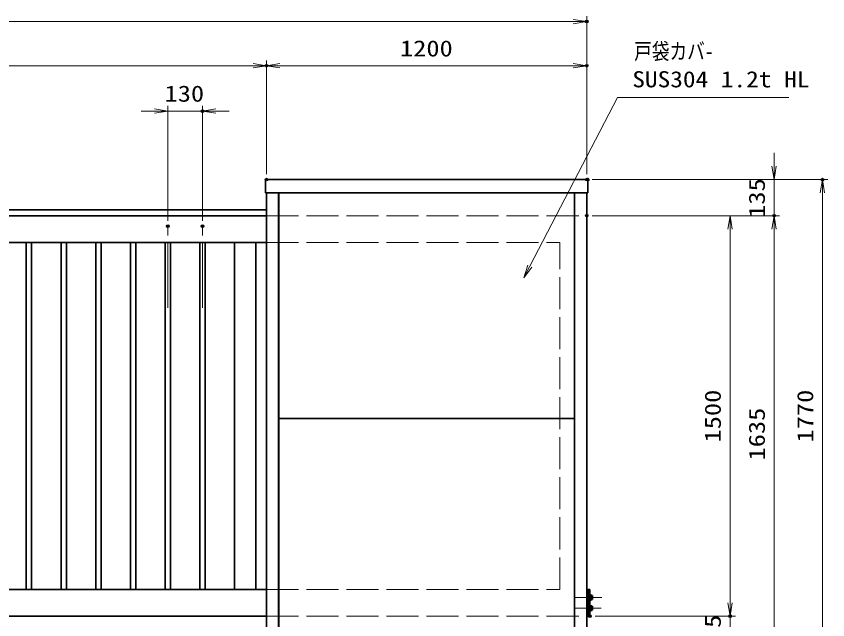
# Model space of a CAD drawing. Units: millimetres at full size, sheet at 1:20. Extents: x -5940 to 5940, y -4200 to 4200.
# Drawn here: x 581 to 3622, y -983 to 1278 of the extents above; entities that cross this region are included whole.
import ezdxf
from ezdxf.enums import TextEntityAlignment as Align

# ---------------------------------------------------------------- set-up
doc = ezdxf.new("R2010")
doc.units = ezdxf.units.MM
doc.header["$LTSCALE"] = 20
doc.header["$PDMODE"] = 32
doc.header["$PDSIZE"] = 10
for name, pattern in [('DASHED', [7.5, 6, -1.5]), ('USER1', [18, 12, -1.5, 3, -1.5]), ('USER2', [9, 6, -0.75, 1.5, -0.75])]:
    doc.linetypes.add(name, pattern=pattern)
for name, color, linetype, lineweight in [('0-1_軸線', 200, 'USER1', 15), ('0-2_寸法線', 4, 'Continuous', 18), ('0-3_0', 7, 'Continuous', 18), ('0-5_外形線', 7, 'Continuous', 35), ('0-6_隠れ線', 140, 'DASHED', 18), ('0-8_AM_12N', 2, 'Continuous', 50), ('0-9_AM_0N', 7, 'Continuous', 50), ('0-A_AM_7N', 6, 'USER2', 25), ('0-B_AM_9N', 9, 'Continuous', 18)]:
    doc.layers.add(name, color=color, linetype=linetype, lineweight=lineweight)
doc.layers.add('0-4_Defpoints', color=7, linetype='Continuous')
doc.styles.add('ＭＳ ゴシック', font='')
doc.styles.get('ＭＳ ゴシック').set_extended_font_data('MS Gothic')

# ---------------------------------------------------------------- blocks, each defined once
blk = doc.blocks.new('_Open')
at = {"layer": '0-3_0'}
blk.add_line((-20, 3.333), (0, 0), dxfattribs=at)
blk.add_lwpolyline([(-20, -3.333), (0, 0), (-20, 0)], dxfattribs=at)
blk = doc.blocks.new('S4')
at = {"layer": '0-8_AM_12N'}
for p, q in [((639331.9, 428704.5), (639381.9, 428754.5)), ((639331.9, 428754.5), (639381.9, 428704.5))]:
    blk.add_line(p, q, dxfattribs=at)
blk.add_circle((639356.9, 428729.5), 25, dxfattribs=at)
blk = doc.blocks.new('S5')
at = {"layer": '0-8_AM_12N'}
for p, q in [((639291.9, 428512), (639341.9, 428562)), ((639291.9, 428562), (639341.9, 428512))]:
    blk.add_line(p, q, dxfattribs=at)
blk.add_circle((639316.9, 428537), 25, dxfattribs=at)
blk = doc.blocks.new('S6')
at = {"layer": '0-8_AM_12N'}
for p, q in [((639291.9, 427712), (639341.9, 427762)), ((639291.9, 427762), (639341.9, 427712))]:
    blk.add_line(p, q, dxfattribs=at)
blk.add_circle((639316.9, 427737), 25, dxfattribs=at)
blk = doc.blocks.new('U7')
at = {"layer": '0-9_AM_0N'}
for p, q in [((639284.9, 428077), (639284.9, 427737)), ((639316.9, 428077), (639284.9, 428077)), ((639284.9, 427737), (639316.9, 427737)), ((639316.9, 427737), (639316.9, 428077))]:
    blk.add_line(p, q, dxfattribs=at)
at = {"layer": '0-A_AM_7N'}
blk.add_line((639320.9, 427907), (639280.9, 427907), dxfattribs=at)
blk = doc.blocks.new('S8')
at = {"layer": '0-8_AM_12N'}
for p, q in [((639331.9, 427904.5), (639381.9, 427954.5)), ((639331.9, 427954.5), (639381.9, 427904.5))]:
    blk.add_line(p, q, dxfattribs=at)
blk.add_circle((639356.9, 427929.5), 25, dxfattribs=at)
blk = doc.blocks.new('U9')
at = {"layer": '0-9_AM_0N'}
for p, q in [((639356.9, 428061), (639316.9, 428061)), ((639316.9, 427915), (639356.9, 427929.5)), ((639316.9, 427899), (639356.9, 427913.5)), ((639316.9, 427753), (639356.9, 427753)), ((639356.9, 427929.5), (639356.9, 428061)), ((639356.9, 427753), (639356.9, 427913.5))]:
    blk.add_line(p, q, dxfattribs=at)
at = {"layer": '0-A_AM_7N'}
blk.add_line((639361.9, 427907), (639311.9, 427907), dxfattribs=at)
at = {"layer": '0-B_AM_9N'}
for p, q in [((639316.9, 427915), (639316.9, 428061)), ((639316.9, 427753), (639316.9, 427899))]:
    blk.add_line(p, q, dxfattribs=at)
blk = doc.blocks.new('S20')
at = {"layer": '0-2_寸法線'}
for points in [[(7008233.6, 2467406.9), (6995396, 2467406.9), (6988834.4, 2454776.2), (6988373.4, 2453888.8)], [(6988686.5, 2454853), (6988373.4, 2453888.8), (6988982.3, 2454699.4)]]:
    blk.add_lwpolyline(points, dxfattribs=at)
at = {"layer": '0-2_寸法線', "color": 254, "style": 'ＭＳ ゴシック'}
for s, width, p in [('戸袋カバ-', 0.8, (6996656, 2469903.8)), ('SUS304 1.2t HL', 1.15, (6996512, 2467803.8))]:
    blk.add_text(s, height=1212, dxfattribs=dict(at, width=width)).set_placement(p, align=Align.BOTTOM_LEFT)

msp = doc.modelspace()

# ---------------------------------------------------------------- linework, layer by layer
at = {"layer": '0-1_軸線'}
for p, q in [((1148.84, 186.11), (1148.84, 491.54)), ((1148.84, 186.11), (1148.84, 491.54)), ((1278.84, 186.11), (1278.84, 491.54)), ((2673.58, -899.3), (2775.8, -899.3)), ((2670.6, -939.3), (2772.82, -939.3))]:
    msp.add_line(p, q, dxfattribs=at)
at = {"layer": '0-2_寸法線'}
for p, q in [((2718.84, 685.7), (2718.84, 1277.89)), ((-3481.16, 1257.89), (2718.84, 1257.89)), ((1518.84, 685.7), (1518.84, 1112.57)), ((1518.84, 685.7), (1518.84, 1112.57)), ((2718.84, 685.7), (2718.84, 1112.57)), ((-3481.16, 1092.57), (1518.84, 1092.57)), ((1518.84, 1092.57), (2718.84, 1092.57)), ((1098.84, 922.53), (1048.84, 922.53)), ((1148.84, 511.54), (1148.84, 942.53)), ((1148.84, 922.53), (1278.84, 922.53)), ((1278.84, 511.54), (1278.84, 942.53)), ((1328.84, 922.53), (1378.84, 922.53)), ((3421.23, 715.7), (3421.23, 765.7)), ((2738.84, 665.7), (3441.23, 665.7)), ((2742.74, 665.7), (3622.38, 665.7)), ((3421.23, 665.7), (3421.23, 530.7)), ((3602.38, -1104.3), (3602.38, 665.7)), ((2738.84, 530.7), (3441.23, 530.7)), ((2738.84, 530.7), (3276.12, 530.7)), ((2738.84, 530.7), (3441.23, 530.7)), ((3256.12, 530.7), (3256.12, -969.3)), ((3421.23, -1104.3), (3421.23, 530.7)), ((3421.23, 480.7), (3421.23, 430.7)), ((3256.12, -919.3), (3256.12, -869.3)), ((2750.84, -969.3), (3276.12, -969.3)), ((2750.84, -969.3), (3276.12, -969.3)), ((3256.12, -969.3), (3256.12, -1104.3))]:
    msp.add_line(p, q, dxfattribs=at)
at = {"layer": '0-4_Defpoints'}
for p in [(2718.84, 1257.89), (1518.84, 1092.57), (2718.84, 1092.57), (1278.84, 922.53), (1518.84, 665.7), (2718.84, 665.7), (2718.84, 665.7), (2722.74, 665.7), (3602.38, 665.7), (2718.84, 530.7), (3421.23, 530.7), (1148.84, 491.54), (1278.84, 491.54), (2730.84, -969.3), (3256.12, -969.3)]:
    msp.add_point(p, dxfattribs=at)
at = {"layer": '0-5_外形線'}
for p, q in [((1514.94, 665.7), (2722.74, 665.7)), ((1514.94, 665.7), (1514.94, 615.7)), ((2722.74, 665.7), (2722.74, 615.7)), ((1514.94, 615.7), (2722.74, 615.7)), ((1518.84, 615.7), (1518.84, -1104.3)), ((1563.84, 615.7), (1563.84, -1104.3)), ((1564.84, 615.7), (1564.84, -1104.3)), ((2672.84, 615.7), (2672.84, -1104.3)), ((2673.84, 615.7), (2673.84, -1104.3)), ((2718.84, 615.7), (2718.84, -1104.3)), ((1518.84, 553.2), (-3481.16, 553.2)), ((-3481.16, 530.7), (1518.84, 530.7)), ((-3381.16, 430.7), (1518.84, 430.7)), ((618.84, -869.3), (618.84, 430.7)), ((638.84, -869.3), (638.84, 430.7)), ((748.84, -869.3), (748.84, 430.7)), ((768.84, -869.3), (768.84, 430.7)), ((878.84, -869.3), (878.84, 430.7)), ((898.84, -869.3), (898.84, 430.7)), ((1008.84, -869.3), (1008.84, 430.7)), ((1028.84, -869.3), (1028.84, 430.7)), ((1138.84, -869.3), (1138.84, 430.7)), ((1158.84, -869.3), (1158.84, 430.7)), ((1268.84, -869.3), (1268.84, 430.7)), ((1288.84, -869.3), (1288.84, 430.7)), ((1398.84, 430.7), (1398.84, -869.3)), ((1478.84, -869.3), (1478.84, 430.7)), ((1564.84, -229.3), (2672.84, -229.3)), ((1518.84, -869.3), (-3381.16, -869.3)), ((2718.84, -869.3), (2730.84, -869.3)), ((2724.84, -869.3), (2724.84, -969.3)), ((2730.84, -869.3), (2730.84, -969.3)), ((-3481.16, -969.3), (1518.84, -969.3)), ((2718.84, -969.3), (2730.84, -969.3))]:
    msp.add_line(p, q, dxfattribs=at)
at = {"layer": '0-6_隠れ線'}
for p, q in [((1518.84, 530.7), (2718.84, 530.7)), ((1518.84, 430.7), (2618.84, 430.7)), ((2618.84, -869.3), (2618.84, 430.7)), ((1518.84, -869.3), (2618.84, -869.3)), ((1518.84, -969.3), (2718.84, -969.3))]:
    msp.add_line(p, q, dxfattribs=at)
at = {"layer": '0-9_AM_0N'}
for p, q in [((2735.04, -893.49), (2734.44, -893.49)), ((2734.44, -898.17), (2734.44, -898.97)), ((2735.04, -905.12), (2734.44, -905.12)), ((2735.04, -893.49), (2735.04, -891.79)), ((2739.16, -891.79), (2735.04, -891.79)), ((2735.04, -905.12), (2735.04, -893.49)), ((2739.16, -895.55), (2735.04, -895.55)), ((2739.16, -903.06), (2735.04, -903.06)), ((2735.04, -906.81), (2735.04, -905.12)), ((2739.16, -906.81), (2735.04, -906.81)), ((2739.16, -891.79), (2739.74, -892.8)), ((2739.16, -906.81), (2739.74, -905.8)), ((2739.74, -892.8), (2739.74, -905.8)), ((2735.04, -933.49), (2734.44, -933.49)), ((2734.44, -938.17), (2734.44, -938.97)), ((2739.16, -931.79), (2735.04, -931.79)), ((2735.04, -933.49), (2735.04, -931.79)), ((2735.04, -945.12), (2735.04, -933.49)), ((2739.16, -935.55), (2735.04, -935.55)), ((2739.16, -931.79), (2739.74, -932.8)), ((2739.74, -932.8), (2739.74, -945.8)), ((2739.16, -943.06), (2735.04, -943.06)), ((2739.16, -946.81), (2735.04, -946.81)), ((2739.16, -946.81), (2739.74, -945.8))]:
    msp.add_line(p, q, dxfattribs=at)
msp.add_lwpolyline([(2735.04, -946.81), (2735.04, -945.12), (2734.44, -945.12)], dxfattribs=at)
for centre, radius, start, end in [((2736.42, -893.67), 3.32, 325.55313, 25.55313), ((2727.33, -899.3), 12.41, 342.38753, 17.61247), ((2736.42, -904.93), 3.32, 334.44687, 34.44687), ((2736.42, -933.67), 3.32, 325.55313, 25.55313), ((2727.33, -939.3), 12.41, 342.38753, 17.61247), ((2736.42, -944.93), 3.32, 334.44687, 34.44687)]:
    msp.add_arc(centre, radius, start, end, dxfattribs=at)
at = {"layer": '0-B_AM_9N'}
for p, q in [((2730.84, -895.97), (2733.56, -895.3)), ((2730.84, -895.3), (2733.56, -895.3)), ((2730.84, -902.63), (2733.56, -903.3)), ((2730.84, -903.3), (2733.56, -903.3)), ((2734.44, -895.3), (2733.56, -895.3)), ((2734.44, -903.3), (2733.56, -903.3)), ((2734.44, -893.49), (2734.44, -895.3)), ((2734.44, -895.3), (2734.44, -898.17)), ((2734.44, -898.97), (2734.44, -903.3)), ((2734.44, -903.3), (2734.44, -905.12)), ((2730.84, -935.3), (2733.56, -935.3)), ((2730.84, -935.97), (2733.56, -935.3)), ((2730.84, -942.63), (2733.56, -943.3)), ((2734.44, -935.3), (2733.56, -935.3)), ((2734.44, -933.49), (2734.44, -935.3)), ((2734.44, -935.3), (2734.44, -938.17)), ((2734.44, -938.97), (2734.44, -943.3)), ((2730.84, -943.3), (2733.56, -943.3)), ((2734.44, -943.3), (2733.56, -943.3)), ((2734.44, -943.3), (2734.44, -945.12))]:
    msp.add_line(p, q, dxfattribs=at)

# ---------------------------------------------------------------- block references
at = {"layer": '0-2_寸法線'}
for name, p, xscale, yscale in [('_Open', (2718.84, 1257.89), 2.5, 2.5), ('S20', (-346935.79, -122396.89), 0.05, 0.05), ('_Open', (1518.84, 1092.57), 2.5, 2.5), ('_Open', (2718.84, 1092.57), 2.5, 2.5), ('_Open', (1148.84, 922.53), 2.5, 2.5)]:
    msp.add_blockref(name, p, dxfattribs=dict(at, xscale=xscale, yscale=yscale))
at = {"layer": '0-2_寸法線', "xscale": 2.5, "yscale": 2.5}
for p, rotation in [((1518.84, 1092.57), 180), ((1278.84, 922.53), 180), ((3421.23, 665.7), 270), ((3602.38, 665.7), 90), ((3256.12, 530.7), 90), ((3421.23, 530.7), 90), ((3421.23, 530.7), 90), ((3256.12, -969.3), 270), ((3256.12, -969.3), 270)]:
    msp.add_blockref('_Open', p, dxfattribs=dict(at, rotation=rotation))
at = {"layer": '0-8_AM_12N', "xscale": 0.05, "yscale": 0.05}
for name in ['S5', 'S4', 'S8', 'S6']:
    msp.add_blockref(name, (-29233.41, -22334.65), dxfattribs=at)
at = {"layer": '0-9_AM_0N', "xscale": 0.05, "yscale": 0.05}
for name, p in [('U7', (-29233.41, -22294.65)), ('U9', (-29233.41, -22294.65)), ('U7', (-29233.41, -22334.65)), ('U9', (-29233.41, -22334.65))]:
    msp.add_blockref(name, p, dxfattribs=at)

# ---------------------------------------------------------------- texts
at = {"layer": '0-2_寸法線', "color": 254, "style": 'ＭＳ ゴシック', "width": 1.2}
for s, p in [('1200', (2019.24, 1108.91)), ('130', (1136.92, 939.54))]:
    msp.add_text(s, height=60.56, dxfattribs=at).set_placement(p, align=Align.BOTTOM_LEFT)
for s, p in [('135', (3404.89, 522.6)), ('1500', (3239.78, -318.9)), ('1770', (3586.04, -318.9)), ('1635', (3404.89, -386.4)), ('135', (3239.78, -1112.4))]:
    msp.add_text(s, height=60.56, rotation=90, dxfattribs=at).set_placement(p, align=Align.BOTTOM_LEFT)

doc.saveas('drawing.dxf')
